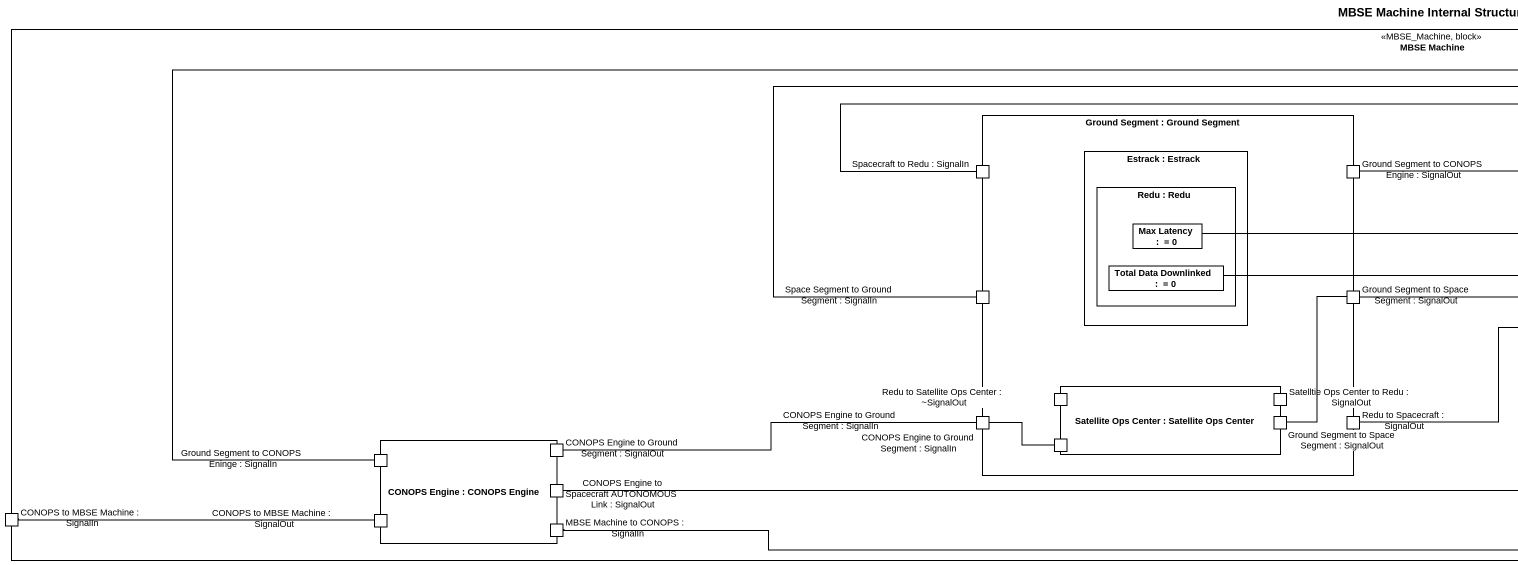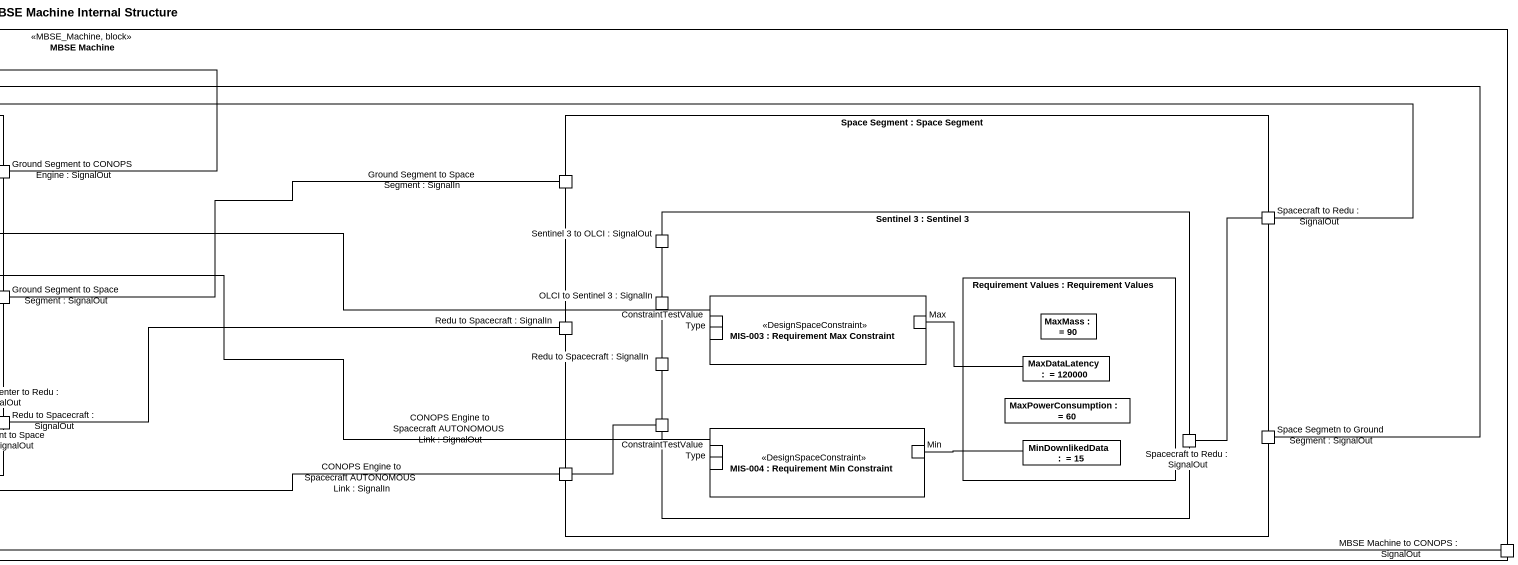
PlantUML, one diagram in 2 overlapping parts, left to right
@startuml
title MBSE Machine Internal Structure
rectangle "MBSE Machine" as MBSE_Machine <<MBSE_Machine, block>> {
  rectangle "Ground Segment : Ground Segment" as Ground_Segment {
    rectangle "Estrack : Estrack" as Estrack {
      rectangle "Redu : Redu" as Redu {
        rectangle "Max Latency :  = 0" as Max_Latency
        rectangle "Total Data Downlinked :  = 0" as Total_Data_Downlinked
      }
    }
    port "Spacecraft to Redu : SignalIn" as Spacecraft_to_Redu_SignalIn
    port "Ground Segment to CONOPS Engine : SignalOut" as Ground_Segment_to_CONOPS
    port "Space Segment to Ground Segment : SignalIn" as Space_Segment_to_Ground
    port "Ground Segment to Space Segment : SignalOut" as Ground_Segment_to_Space_2
    rectangle "Satellite Ops Center : Satellite Ops Center" as Satellite_Ops_Center {
      port "Redu to Satellite Ops Center : ~SignalOut" as Redu_to_Satellite_Ops
      port "Ground Segment to Space Segment : SignalOut" as Ground_Segment_to_Space_3
      port "Satelltie Ops Center to Redu : SignalOut" as Satelltie_Ops_Center_to
      port "CONOPS Engine to Ground Segment : SignalIn" as CONOPS_Engine_to_Ground_3
    }
    port "CONOPS Engine to Ground Segment : SignalIn" as CONOPS_Engine_to_Ground
    port "Redu to Spacecraft : SignalOut" as Redu_to_Spacecraft_SignalOut
  }
  rectangle "Space Segment : Space Segment" as Space_Segment {
    port "Ground Segment to Space Segment : SignalIn" as Ground_Segment_to_Space
    rectangle "Sentinel 3 : Sentinel 3" as Sentinel_3 {
      port "Sentinel 3 to OLCI : SignalOut" as Sentinel_3_to_OLCI_SignalOut
      port "OLCI to Sentinel 3 : SignalIn" as OLCI_to_Sentinel_3_SignalIn
      rectangle "MIS-003 : Requirement Max Constraint" as MIS_003 <<DesignSpaceConstraint>> {
        port ConstraintTestValue
        port Type
        port Max
      }
      rectangle "Requirement Values : Requirement Values" as Requirement_Values {
        rectangle "MaxMass :  = 90" as MaxMass
        rectangle "MaxDataLatency :  = 120000" as MaxDataLatency
        rectangle "MaxPowerConsumption :  = 60" as MaxPowerConsumption
        rectangle "MinDownlikedData :  = 15" as MinDownlikedData
      }
      port "Redu to Spacecraft : SignalIn" as Redu_to_Spacecraft_SignalIn_2
      port "CONOPS Engine to Spacecraft AUTONOMOUS Link : SignalOut" as CONOPS_Engine_to_Spacecraft
      rectangle "MIS-004 : Requirement Min Constraint" as MIS_004 <<DesignSpaceConstraint>> {
        port "ConstraintTestValue" as ConstraintTestValue_2
        port "Type" as Type_2
        port Min
      }
      port "Spacecraft to Redu : SignalOut" as Spacecraft_to_Redu_SignalOut_2
    }
    port "Spacecraft to Redu : SignalOut" as Spacecraft_to_Redu_SignalOut
    port "Redu to Spacecraft : SignalIn" as Redu_to_Spacecraft_SignalIn
    port "Space Segmetn to Ground Segment : SignalOut" as Space_Segmetn_to_Ground
    port "CONOPS Engine to Spacecraft AUTONOMOUS Link : SignalIn" as CONOPS_Engine_to_Spacecraft_2
  }
  rectangle "CONOPS Engine : CONOPS Engine" as CONOPS_Engine {
    port "Ground Segment to CONOPS Eninge : SignalIn" as Ground_Segment_to_CONOPS_2
    port "CONOPS Engine to Ground Segment : SignalOut" as CONOPS_Engine_to_Ground_2
    port "CONOPS Engine to Spacecraft AUTONOMOUS Link : SignalOut" as CONOPS_Engine_to_Spacecraft_3
    port "CONOPS to MBSE Machine : SignalOut" as CONOPS_to_MBSE_Machine_2
    port "MBSE Machine to CONOPS : SignalIn" as MBSE_Machine_to_CONOPS
  }
  port "CONOPS to MBSE Machine : SignalIn" as CONOPS_to_MBSE_Machine
  port "MBSE Machine to CONOPS : SignalOut" as MBSE_Machine_to_CONOPS_2
}
Max_Latency -right- ConstraintTestValue
Spacecraft_to_Redu_SignalOut -left- Spacecraft_to_Redu_SignalIn
Total_Data_Downlinked -right- ConstraintTestValue_2
Ground_Segment_to_Space_2 -right- Ground_Segment_to_Space
Ground_Segment_to_Space_2 -- Ground_Segment_to_Space_3
Redu_to_Spacecraft_SignalIn -left- Redu_to_Spacecraft_SignalOut
Max -right- MaxDataLatency
CONOPS_Engine_to_Ground -right- CONOPS_Engine_to_Ground_3
Space_Segmetn_to_Ground -left- Space_Segment_to_Ground
Ground_Segment_to_CONOPS_2 -right- Ground_Segment_to_CONOPS
CONOPS_Engine_to_Ground_2 -right- CONOPS_Engine_to_Ground
CONOPS_Engine_to_Spacecraft_2 -right- CONOPS_Engine_to_Spacecraft
Min -right- MinDownlikedData
Spacecraft_to_Redu_SignalOut_2 -up- Spacecraft_to_Redu_SignalOut
CONOPS_Engine_to_Spacecraft_3 -right- CONOPS_Engine_to_Spacecraft_2
CONOPS_to_MBSE_Machine_2 -left- CONOPS_to_MBSE_Machine
MBSE_Machine_to_CONOPS_2 -left- MBSE_Machine_to_CONOPS
@enduml
